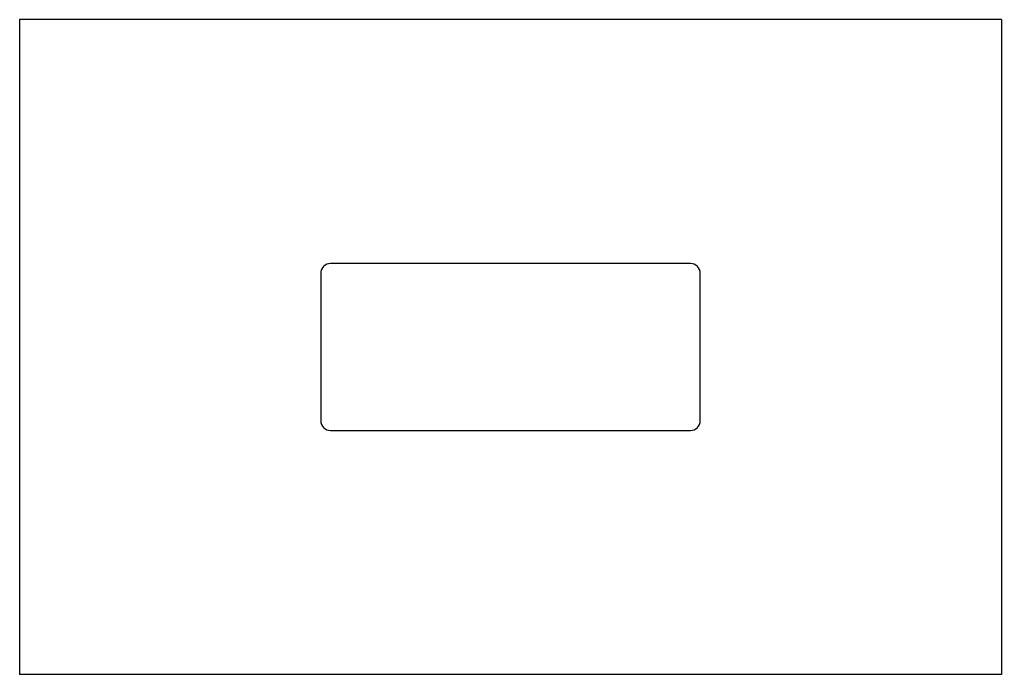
# Model space of a CAD drawing. Extents: x -150 to 150, y -100 to 100.
import ezdxf

# ---------------------------------------------------------------- set-up
doc = ezdxf.new("R2010")
doc.units = 0
doc.header["$MEASUREMENT"] = 0
doc.layers.add('MODELSKETCH_VISIBLE', color=7, linetype='CONTINUOUS')

msp = doc.modelspace()

# ---------------------------------------------------------------- linework, layer by layer
at = {"layer": 'MODELSKETCH_VISIBLE'}
for p, q in [((-150, 100), (-150, -100)), ((150, 100), (-150, 100)), ((150, 100), (150, -100)), ((55, 25.5), (-55, 25.5)), ((-58, 22.5), (-58, -22.5)), ((58, -22.5), (58, 22.5)), ((-55, -25.5), (55, -25.5)), ((150, -100), (-150, -100))]:
    msp.add_line(p, q, dxfattribs=at)
for centre, start, end in [((-55, 22.5), 90, 180), ((55, 22.5), 0, 90), ((-55, -22.5), 180, 270), ((55, -22.5), 270, 0)]:
    msp.add_arc(centre, 3, start, end, dxfattribs=at)

doc.saveas('drawing.dxf')
